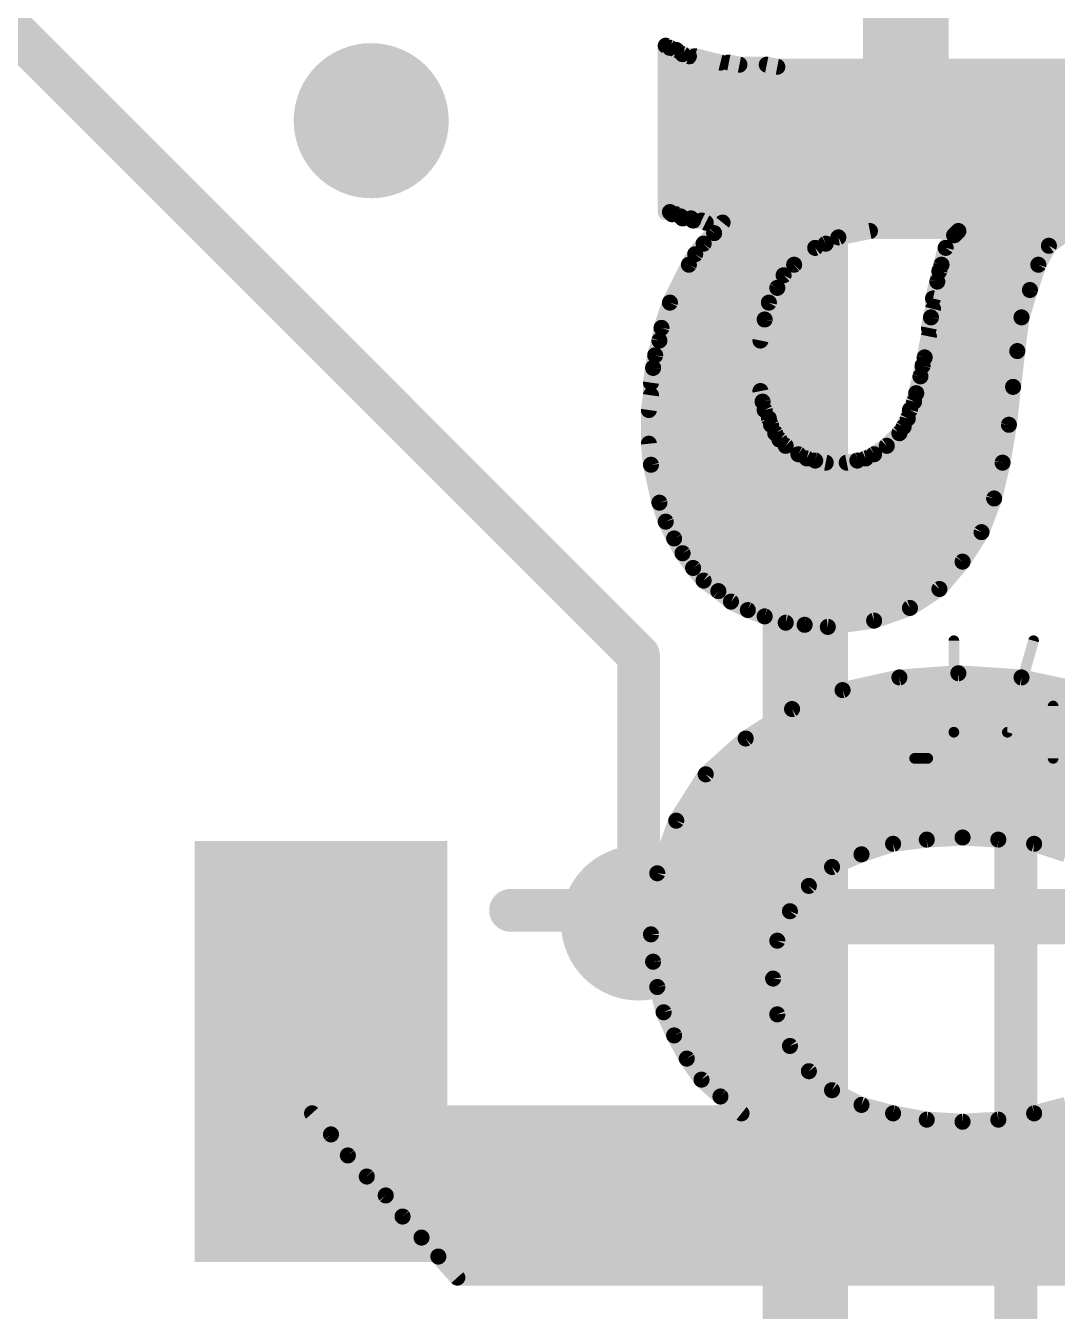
# Model space of a CAD drawing. Extents: x -33 to 53.6, y -13.2 to 65.9.
# Drawn here: x 7.25 to 12.15, y 17.21 to 23.31 of the extents above; entities that cross this region are included whole.
import ezdxf

# ---------------------------------------------------------------- set-up
doc = ezdxf.new("R2010")
doc.units = 0
for name, color, linetype in [('1', 12, 'CONTINUOUS'), ('16', 132, 'CONTINUOUS'), ('18', 110, 'CONTINUOUS'), ('21', 253, 'CONTINUOUS'), ('22', 253, 'CONTINUOUS'), ('25', 253, 'CONTINUOUS'), ('51', 253, 'CONTINUOUS')]:
    doc.layers.add(name, color=color, linetype=linetype)

# ---------------------------------------------------------------- blocks, each defined once
blk = doc.blocks.new('RECT')
blk.add_solid([(-0.5, -0.5), (0.5, -0.5), (-0.5, 0.5), (0.5, 0.5)])
blk = doc.blocks.new('ROUNDV')
at = {"const_width": 0.5}
blk.add_lwpolyline([(0, -0.25, 1), (0, 0.25, 1), (0, -0.25)], format="xyb", dxfattribs=at)

msp = doc.modelspace()

# ---------------------------------------------------------------- linework, layer by layer
at = {"layer": '1'}
for points, const_width in [([(11.43, 25.4), (11.43, 22.86)], 0.4064), ([(6.77, 23.71), (10.16, 20.32)], 0.2032), ([(16.09, 23.71), (11.952, 19.572)], 0.2032), ([(11.43, 22.86), (10.952, 22.382)], 0.4064), ([(10.952, 22.382), (10.952, 16.015)], 0.4064), ([(10.16, 20.32), (10.16, 19.05)], 0.2032), ([(11.952, 19.572), (11.952, 16.015)], 0.2032)]:
    msp.add_lwpolyline(points, dxfattribs=dict(at, const_width=const_width))
for points, const_width in [([(11.5018, 22.7882, 1), (11.3582, 22.9318)], 0.2032), ([(11.3284, 22.86, 1), (11.5316, 22.86)], 0.2032), ([(11.0536, 22.382, 1), (10.8504, 22.382)], 0.2032), ([(10.8802, 22.4538, 1), (11.0238, 22.3102)], 0.2032), ([(10.2108, 20.32, 1), (10.1092, 20.32)], 0.1016), ([(10.1241, 20.2841, 1), (10.1959, 20.3559)], 0.1016), ([(12.0028, 19.572, 1), (11.9012, 19.572)], 0.1016), ([(11.9161, 19.6079, 1), (11.9879, 19.5361)], 0.1016), ([(10.1092, 19.05, 1), (10.2108, 19.05)], 0.1016)]:
    msp.add_lwpolyline(points, format="xyb", dxfattribs=dict(at, const_width=const_width))
at = {"layer": '16', "const_width": 0.2032}
msp.add_lwpolyline([(10.16, 19.05), (12.7, 19.05)], dxfattribs=at)
at = {"layer": '16', "const_width": 0.1016}
msp.add_lwpolyline([(10.16, 19.1008, 1), (10.16, 18.9992)], format="xyb", dxfattribs=at)
at = {"layer": '21', "const_width": 0.2032}
msp.add_lwpolyline([(13.342, 19.11), (9.552, 19.11)], dxfattribs=at)
at = {"layer": '21', "const_width": 0.1016}
msp.add_lwpolyline([(9.552, 19.1608, 1), (9.552, 19.0592)], format="xyb", dxfattribs=at)
at = {"layer": '22', "const_width": 0.0381}
for points in [[(10.308, 23.216, 1), (10.2699, 23.216)], [(10.2975, 23.233, 1), (10.2805, 23.199)], [(10.289, 23.1838, 1), (10.289, 23.1457)], [(10.315, 23.2241, 1), (10.303, 23.1879)], [(10.3005, 23.189, 1), (10.3175, 23.223)], [(10.3496, 23.2119, 1), (10.3284, 23.1801)], [(10.333, 23.1779, 1), (10.345, 23.2141)], [(10.375, 23.1941, 1), (10.363, 23.1579)], [(10.3584, 23.1601, 1), (10.3796, 23.1919)], [(10.399, 23.1851, 1), (10.399, 23.147)], [(10.393, 23.1479, 1), (10.405, 23.1841)], [(10.4336, 23.1845, 1), (10.4244, 23.1475)], [(10.429, 23.147, 1), (10.429, 23.1851)], [(10.4338, 23.1457, 1), (10.4338, 23.1838)], [(10.549, 23.1551, 1), (10.549, 23.117)], [(10.5444, 23.1175, 1), (10.5536, 23.1545)], [(10.5927, 23.1547, 1), (10.5853, 23.1173)], [(10.589, 23.117, 1), (10.589, 23.1551)], [(10.639, 23.1451, 1), (10.639, 23.107)], [(10.6353, 23.1073, 1), (10.6427, 23.1447)], [(10.7727, 23.1447, 1), (10.7653, 23.1073)], [(10.769, 23.107, 1), (10.769, 23.1451)], [(10.819, 23.135, 1), (10.819, 23.0969)], [(10.8153, 23.0973, 1), (10.8227, 23.1347)], [(10.289, 23.1076, 1), (10.289, 23.0695)], [(10.289, 23.0314, 1), (10.289, 22.9933)], [(10.289, 22.9552, 1), (10.289, 22.9171)], [(10.289, 22.879, 1), (10.289, 22.8409)], [(10.289, 22.8028, 1), (10.289, 22.7647)], [(10.289, 22.7266, 1), (10.289, 22.6885)], [(10.289, 22.6505, 1), (10.289, 22.6124)], [(10.289, 22.5743, 1), (10.289, 22.5362)], [(10.289, 22.4981, 1), (10.289, 22.46)], [(10.2699, 22.426, 1), (10.308, 22.426)], [(10.289, 22.4451, 1), (10.289, 22.407)], [(10.3225, 22.4395, 1), (10.2955, 22.4125)], [(10.319, 22.4351, 1), (10.319, 22.397)], [(10.3055, 22.4025, 1), (10.3325, 22.4295)], [(10.309, 22.407, 1), (10.309, 22.4451)], [(10.3475, 22.433, 1), (10.3305, 22.399)], [(10.339, 22.397, 1), (10.339, 22.4351)], [(10.3725, 22.4195, 1), (10.3455, 22.3925)], [(10.3622, 22.4219, 1), (10.3622, 22.3838)], [(10.369, 22.4151, 1), (10.369, 22.377)], [(10.3505, 22.389, 1), (10.3675, 22.423)], [(10.3555, 22.3825, 1), (10.3825, 22.4095)], [(10.4225, 22.4095, 1), (10.3955, 22.3825)], [(10.419, 22.4051, 1), (10.419, 22.367)], [(10.4055, 22.3725, 1), (10.4325, 22.3995)], [(10.409, 22.377, 1), (10.409, 22.4151)], [(10.4675, 22.403, 1), (10.4505, 22.369)], [(10.459, 22.367, 1), (10.459, 22.4051)], [(10.479, 22.3951, 1), (10.479, 22.357)], [(10.4705, 22.359, 1), (10.4875, 22.393)], [(10.5739, 22.3641, 1), (10.5441, 22.3879)], [(10.559, 22.357, 1), (10.559, 22.3951)], [(10.5041, 22.3379, 1), (10.5339, 22.3141)], [(10.5195, 22.3457, 1), (10.5195, 22.3076)], [(10.5325, 22.3125, 1), (10.5055, 22.3395)], [(11.212, 22.3076, 1), (11.212, 22.3457)], [(11.259, 22.3551, 1), (11.259, 22.317)], [(11.2627, 22.3173, 1), (11.2553, 22.3547)], [(11.6455, 22.3295, 1), (11.6725, 22.3025)], [(11.6749, 22.3054, 1), (11.6431, 22.3266)], [(11.6696, 22.3457, 1), (11.6696, 22.3076)], [(11.6925, 22.3225, 1), (11.6655, 22.3495)], [(11.679, 22.317, 1), (11.679, 22.3551)], [(10.4485, 22.2695, 1), (10.4485, 22.2314)], [(10.4555, 22.2895, 1), (10.4825, 22.2625)], [(10.4839, 22.2641, 1), (10.4541, 22.2879)], [(10.9919, 22.2737, 1), (11.0061, 22.2383)], [(11.0109, 22.2411, 1), (10.9871, 22.2709)], [(10.992, 22.2314, 1), (10.992, 22.2695)], [(11.0405, 22.293, 1), (11.0575, 22.259)], [(11.0561, 22.2583, 1), (11.0419, 22.2937)], [(11.1053, 22.3247, 1), (11.1127, 22.2873)], [(11.1175, 22.289, 1), (11.1005, 22.323)], [(11.6176, 22.2695, 1), (11.6176, 22.2314)], [(11.6031, 22.2666, 1), (11.6349, 22.2454)], [(11.6375, 22.2514, 1), (11.6005, 22.2606)], [(12.0976, 22.2812, 1), (12.1204, 22.2508)], [(12.1257, 22.2567, 1), (12.0923, 22.2753)], [(12.1003, 22.2314, 1), (12.1003, 22.2695)], [(10.4141, 22.2379, 1), (10.4439, 22.2141)], [(10.4453, 22.2162, 1), (10.4127, 22.2358)], [(10.3981, 22.1933, 1), (10.3981, 22.1552)], [(10.3827, 22.1858, 1), (10.4153, 22.1662)], [(10.416, 22.1675, 1), (10.382, 22.1845)], [(10.866, 22.1175, 1), (10.832, 22.1345)], [(10.8871, 22.1909, 1), (10.9109, 22.1611)], [(10.9125, 22.1625, 1), (10.8855, 22.1895)], [(10.8972, 22.1552, 1), (10.8972, 22.1933)], [(11.5709, 22.152, 1), (11.6071, 22.14)], [(11.6077, 22.1423, 1), (11.5703, 22.1497)], [(11.5984, 22.1933, 1), (11.5984, 22.1552)], [(11.5805, 22.1806, 1), (11.6175, 22.1714)], [(11.6171, 22.17, 1), (11.5809, 22.182)], [(12.0423, 22.1853, 1), (12.0757, 22.1667)], [(12.0771, 22.17, 1), (12.0409, 22.182)], [(12.0584, 22.1552, 1), (12.0584, 22.1933)], [(10.36, 22.1171, 1), (10.36, 22.079)], [(10.8355, 22.0565, 1), (10.8025, 22.0755)], [(10.8355, 22.1395, 1), (10.8625, 22.1125)], [(10.835, 22.079, 1), (10.835, 22.1171)], [(11.5603, 22.0997, 1), (11.5977, 22.0923)], [(11.5794, 22.1171, 1), (11.5794, 22.079)], [(11.5975, 22.0914, 1), (11.5605, 22.1006)], [(12.033, 22.079, 1), (12.033, 22.1171)], [(10.3219, 22.0409, 1), (10.3219, 22.0028)], [(10.7937, 22.0028, 1), (10.7937, 22.0409)], [(10.802, 22.0745, 1), (10.836, 22.0575)], [(11.563, 22.0346, 1), (11.555, 21.9974)], [(11.5781, 22.016, 1), (11.54, 22.016)], [(11.563, 22.0346, 1), (11.555, 21.9974)], [(11.5405, 22.0206, 1), (11.5775, 22.0114)], [(11.5605, 22.0409, 1), (11.5605, 22.0028)], [(12.0009, 22.062, 1), (12.0371, 22.05)], [(12.0372, 22.0504, 1), (12.0008, 22.0616)], [(12.0085, 22.0028, 1), (12.0085, 22.0409)], [(10.2922, 21.9647, 1), (10.2922, 21.9266)], [(10.292, 22.0045, 1), (10.326, 21.9875)], [(10.3271, 21.99, 1), (10.2909, 22.002)], [(10.7625, 22.0055, 1), (10.7955, 21.9865)], [(10.7975, 21.9914, 1), (10.7605, 22.0006)], [(10.7664, 21.9266, 1), (10.7664, 21.9647)], [(11.5539, 21.9647, 1), (11.5539, 21.9266)], [(11.54, 21.966, 1), (11.5781, 21.966)], [(11.5775, 21.9614, 1), (11.5405, 21.9706)], [(11.8875, 21.9647, 1), (11.8875, 21.9266)], [(11.8875, 21.9266, 1), (11.8875, 21.9647)], [(11.985, 21.9266, 1), (11.985, 21.9647)], [(10.7405, 21.9206, 1), (10.7775, 21.9114)], [(10.7777, 21.9123, 1), (10.7403, 21.9197)], [(11.5305, 21.9306, 1), (11.5675, 21.9214)], [(11.5677, 21.9223, 1), (11.5303, 21.9297)], [(11.9608, 21.9316, 1), (11.9972, 21.9204)], [(11.9979, 21.9236, 1), (11.9601, 21.9284)], [(11.975, 21.9074, 1), (11.983, 21.9446)], [(11.975, 21.9074, 1), (11.983, 21.9446)], [(10.2679, 21.8885, 1), (10.2679, 21.8504)], [(10.2509, 21.882, 1), (10.2871, 21.87)], [(10.2878, 21.8729, 1), (10.2502, 21.8791)], [(10.7497, 21.8504, 1), (10.7497, 21.8885)], [(11.558, 21.876, 1), (11.5199, 21.876)], [(11.539, 21.8885, 1), (11.539, 21.8504)], [(11.5203, 21.8797, 1), (11.5577, 21.8723)], [(11.5577, 21.8323, 1), (11.5203, 21.8397)], [(11.9719, 21.8504, 1), (11.9719, 21.8885)], [(10.2525, 21.8123, 1), (10.2525, 21.7742)], [(10.2402, 21.8191, 1), (10.2778, 21.8129)], [(10.2773, 21.8108, 1), (10.2407, 21.8212)], [(10.7203, 21.8197, 1), (10.7577, 21.8123)], [(10.7581, 21.816, 1), (10.72, 21.816)], [(10.739, 21.7742, 1), (10.739, 21.8123)], [(11.5304, 21.8123, 1), (11.5304, 21.7742)], [(11.5199, 21.836, 1), (11.558, 21.836)], [(11.9779, 21.7638, 1), (11.9401, 21.7682)], [(11.9624, 21.7742, 1), (11.9624, 21.8123)], [(10.2342, 21.7361, 1), (10.2342, 21.698)], [(10.2207, 21.7512, 1), (10.2573, 21.7408)], [(10.2578, 21.7429, 1), (10.2202, 21.7491)], [(10.739, 21.698, 1), (10.739, 21.7361)], [(11.5277, 21.6923, 1), (11.4903, 21.6997)], [(11.5143, 21.7361, 1), (11.5143, 21.698)], [(11.5003, 21.7397, 1), (11.5377, 21.7323)], [(11.5375, 21.7314, 1), (11.5005, 21.7406)], [(11.9401, 21.7684, 1), (11.9779, 21.7636)], [(11.9532, 21.698, 1), (11.9532, 21.7361)], [(10.2225, 21.6599, 1), (10.2225, 21.6218)], [(10.2102, 21.6891, 1), (10.2478, 21.6829)], [(10.2479, 21.6833, 1), (10.2101, 21.6887)], [(10.739, 21.6218, 1), (10.739, 21.6599)], [(11.4977, 21.6599, 1), (11.4977, 21.6218)], [(11.5175, 21.6414, 1), (11.4805, 21.6506)], [(11.4905, 21.7006, 1), (11.5275, 21.6914)], [(11.9443, 21.6218, 1), (11.9443, 21.6599)], [(10.2381, 21.616, 1), (10.2, 21.616)], [(10.2001, 21.6187, 1), (10.2379, 21.6133)], [(10.7577, 21.5797, 1), (10.7203, 21.5723)], [(11.4803, 21.6497, 1), (11.5177, 21.6423)], [(11.9201, 21.5982, 1), (11.9579, 21.5938)], [(11.9579, 21.5939, 1), (11.9201, 21.5981)], [(10.219, 21.5837, 1), (10.219, 21.5456)], [(10.2, 21.556, 1), (10.2381, 21.556)], [(10.2379, 21.5533, 1), (10.2001, 21.5587)], [(10.72, 21.576, 1), (10.7581, 21.576)], [(10.7675, 21.5306, 1), (10.7305, 21.5214)], [(10.7413, 21.5456, 1), (10.7413, 21.5837)], [(11.486, 21.5175, 1), (11.452, 21.5345)], [(11.4787, 21.5837, 1), (11.4787, 21.5456)], [(11.4851, 21.584, 1), (11.4729, 21.548)], [(11.4851, 21.584, 1), (11.4729, 21.548)], [(11.4605, 21.5706, 1), (11.4975, 21.5614)], [(11.4975, 21.5614, 1), (11.4605, 21.5706)], [(11.4831, 21.5837, 1), (11.4831, 21.5456)], [(11.4831, 21.5456, 1), (11.4831, 21.5837)], [(11.9355, 21.5456, 1), (11.9355, 21.5837)], [(10.228, 21.486, 1), (10.1899, 21.486)], [(10.1901, 21.4887, 1), (10.2279, 21.4833)], [(10.2093, 21.5075, 1), (10.2093, 21.4694)], [(10.7303, 21.5223, 1), (10.7677, 21.5297)], [(10.776, 21.4945, 1), (10.742, 21.4775)], [(10.7405, 21.4814, 1), (10.7775, 21.4906)], [(10.7584, 21.4694, 1), (10.7584, 21.5075)], [(11.432, 21.4945, 1), (11.466, 21.4775)], [(11.4675, 21.4814, 1), (11.4305, 21.4906)], [(11.4502, 21.5075, 1), (11.4502, 21.4694)], [(11.4505, 21.5306, 1), (11.4875, 21.5214)], [(11.7066, 21.5075, 1), (11.7066, 21.4694)], [(11.7066, 21.4694, 1), (11.7066, 21.5075)], [(11.927, 21.4694, 1), (11.927, 21.5075)], [(10.209, 21.4313, 1), (10.209, 21.3932)], [(10.7971, 21.452, 1), (10.7609, 21.44)], [(10.762, 21.4375, 1), (10.796, 21.4545)], [(10.806, 21.4245, 1), (10.772, 21.4075)], [(10.7709, 21.41, 1), (10.8071, 21.422)], [(10.7909, 21.3932, 1), (10.7909, 21.4313)], [(11.402, 21.4145, 1), (11.436, 21.3975)], [(11.4221, 21.4313, 1), (11.4221, 21.3932)], [(11.4349, 21.3954, 1), (11.4031, 21.4166)], [(11.4205, 21.4506, 1), (11.4575, 21.4414)], [(11.456, 21.4375, 1), (11.422, 21.4545)], [(11.9001, 21.4181, 1), (11.9379, 21.4139)], [(11.9378, 21.4129, 1), (11.9002, 21.4191)], [(11.9129, 21.398, 1), (11.9251, 21.434)], [(11.9129, 21.398, 1), (11.9251, 21.434)], [(11.9184, 21.3932, 1), (11.9184, 21.4313)], [(10.209, 21.3551, 1), (10.209, 21.317)], [(10.8249, 21.3866, 1), (10.7931, 21.3654)], [(10.792, 21.3675, 1), (10.826, 21.3845)], [(10.8425, 21.3595, 1), (10.8155, 21.3325)], [(10.8131, 21.3354, 1), (10.8449, 21.3566)], [(10.839, 21.317, 1), (10.839, 21.3551)], [(11.359, 21.3551, 1), (11.359, 21.317)], [(11.3831, 21.3866, 1), (11.4149, 21.3654)], [(11.4125, 21.3625, 1), (11.3855, 21.3895)], [(11.9057, 21.317, 1), (11.9057, 21.3551)], [(10.1899, 21.326, 1), (10.228, 21.326)], [(10.228, 21.3279, 1), (10.19, 21.3241)], [(10.8696, 21.3319, 1), (10.8484, 21.3001)], [(10.8455, 21.3025, 1), (10.8725, 21.3295)], [(10.9275, 21.293, 1), (10.9105, 21.259)], [(10.9084, 21.2601, 1), (10.9296, 21.2919)], [(11.2684, 21.2919, 1), (11.2896, 21.2601)], [(11.2875, 21.259, 1), (11.2705, 21.293)], [(11.3255, 21.3295, 1), (11.3525, 21.3025)], [(11.3496, 21.3001, 1), (11.3284, 21.3319)], [(10.2156, 21.2789, 1), (10.2156, 21.2408)], [(10.2376, 21.2301, 1), (10.2004, 21.2219)], [(10.2, 21.2241, 1), (10.238, 21.2279)], [(10.9636, 21.2745, 1), (10.9544, 21.2375)], [(10.9505, 21.239, 1), (10.9675, 21.273)], [(10.9514, 21.2408, 1), (10.9514, 21.2789)], [(11.0027, 21.2647, 1), (10.9953, 21.2273)], [(10.9944, 21.2275, 1), (11.0036, 21.2645)], [(11.049, 21.2551, 1), (11.049, 21.217)], [(11.0453, 21.2173, 1), (11.0527, 21.2547)], [(11.1453, 21.2547, 1), (11.1527, 21.2173)], [(11.149, 21.217, 1), (11.149, 21.2551)], [(11.1944, 21.2645, 1), (11.2036, 21.2275)], [(11.2027, 21.2273, 1), (11.1953, 21.2647)], [(11.2305, 21.273, 1), (11.2475, 21.239)], [(11.2466, 21.2789, 1), (11.2466, 21.2408)], [(11.2436, 21.2375, 1), (11.2344, 21.2745)], [(11.8702, 21.2391, 1), (11.9078, 21.2329)], [(11.9075, 21.2316, 1), (11.8705, 21.2404)], [(11.893, 21.2408, 1), (11.893, 21.2789)], [(10.2284, 21.2027, 1), (10.2284, 21.1646)], [(11.8767, 21.1646, 1), (11.8767, 21.2027)], [(10.2454, 21.1265, 1), (10.2454, 21.0884)], [(11.8587, 21.0884, 1), (11.8587, 21.1265)], [(10.2771, 21.052, 1), (10.2409, 21.04)], [(10.2404, 21.0419, 1), (10.2776, 21.0501)], [(10.2639, 21.0503, 1), (10.2639, 21.0122)], [(11.8305, 21.0704, 1), (11.8675, 21.0616)], [(11.8668, 21.0593, 1), (11.8312, 21.0727)], [(11.836, 21.0122, 1), (11.836, 21.0503)], [(10.306, 20.9645, 1), (10.272, 20.9475)], [(10.2895, 20.9741, 1), (10.2895, 20.936)], [(10.2709, 20.95, 1), (10.3071, 20.962)], [(11.805, 20.8957, 1), (11.773, 20.9163)], [(11.8074, 20.936, 1), (11.8074, 20.9741)], [(10.3276, 20.8979, 1), (10.3276, 20.8598)], [(10.3455, 20.8855, 1), (10.3125, 20.8665)], [(10.312, 20.8675, 1), (10.346, 20.8845)], [(11.7712, 20.9127, 1), (11.8068, 20.8993)], [(11.7715, 20.8598, 1), (11.7715, 20.8979)], [(10.3845, 20.8171, 1), (10.3535, 20.7949)], [(10.3714, 20.8217, 1), (10.3714, 20.7836)], [(10.3525, 20.7965, 1), (10.3855, 20.8155)], [(11.7225, 20.7836, 1), (11.7225, 20.8217)], [(10.4336, 20.7482, 1), (10.4044, 20.7238)], [(10.4035, 20.7249, 1), (10.4345, 20.7471)], [(10.427, 20.7455, 1), (10.427, 20.7074)], [(11.6655, 20.7074, 1), (11.6655, 20.7455)], [(11.683, 20.7763, 1), (11.715, 20.7557)], [(11.7135, 20.7537, 1), (11.6845, 20.7783)], [(10.4801, 20.6915, 1), (10.4579, 20.6605)], [(10.4544, 20.6638, 1), (10.4836, 20.6882)], [(10.5051, 20.6693, 1), (10.5051, 20.6312)], [(10.5512, 20.6406, 1), (10.5268, 20.6114)], [(10.5279, 20.6105, 1), (10.5501, 20.6415)], [(11.5745, 20.6483, 1), (11.6035, 20.6237)], [(11.5993, 20.62, 1), (11.5787, 20.652)], [(11.601, 20.6312, 1), (11.601, 20.6693)], [(10.6075, 20.593, 1), (10.5905, 20.559)], [(10.603, 20.5931, 1), (10.603, 20.555)], [(10.5868, 20.5614, 1), (10.6112, 20.5906)], [(11.4387, 20.562, 1), (11.4593, 20.53)], [(11.4553, 20.528, 1), (11.4427, 20.564)], [(11.4926, 20.555, 1), (11.4926, 20.5931)], [(10.6857, 20.5538, 1), (10.6723, 20.5182)], [(10.6705, 20.519, 1), (10.6875, 20.553)], [(10.7645, 20.5242, 1), (10.7535, 20.4878)], [(10.7523, 20.4882, 1), (10.7657, 20.5238)], [(10.7863, 20.5169, 1), (10.7863, 20.4788)], [(10.8611, 20.4949, 1), (10.8569, 20.4571)], [(10.8535, 20.4578, 1), (10.8645, 20.4942)], [(11.2727, 20.504, 1), (11.2853, 20.468)], [(11.2816, 20.4671, 1), (11.2764, 20.5049)], [(11.3124, 20.4788, 1), (11.3124, 20.5169)], [(10.9507, 20.485, 1), (10.9473, 20.447)], [(10.9469, 20.4471, 1), (10.9511, 20.4849)], [(11.0564, 20.4749, 1), (11.0616, 20.4371)], [(11.0573, 20.437, 1), (11.0607, 20.475)], [(11.698, 20.2365, 1), (11.66, 20.2355)], [(11.6803, 20.255, 1), (11.6777, 20.217)], [(11.698, 20.2365, 1), (11.66, 20.2355)], [(11.6804, 20.217, 1), (11.6776, 20.255)], [(11.2955, 20.2121, 1), (11.2955, 20.174)], [(11.3976, 20.235, 1), (11.4004, 20.197)], [(11.4031, 20.1974, 1), (11.3949, 20.2346)], [(11.6801, 20.2121, 1), (11.6801, 20.174)], [(11.6801, 20.174, 1), (11.6801, 20.2121)], [(11.983, 20.2346, 1), (11.975, 20.1974)], [(11.9777, 20.197, 1), (11.9803, 20.235)], [(12.0863, 20.174, 1), (12.0863, 20.2121)], [(11.0245, 20.1359, 1), (11.0245, 20.0978)], [(11.1249, 20.1746, 1), (11.1331, 20.1374)], [(11.1357, 20.1382, 1), (11.1223, 20.1738)], [(11.6821, 20.1359, 1), (11.6821, 20.0978)], [(11.6821, 20.0978, 1), (11.6821, 20.1359)], [(10.9062, 20.0742, 1), (10.8718, 20.0578)], [(10.9062, 20.0742, 1), (10.8718, 20.0578)], [(10.8823, 20.0838, 1), (10.8957, 20.0482)], [(10.8992, 20.0499, 1), (10.8788, 20.0821)], [(10.8491, 20.0597, 1), (10.8491, 20.0216)], [(10.9011, 20.0597, 1), (10.9011, 20.0216)], [(10.9012, 20.0216, 1), (10.9012, 20.0597)], [(11.684, 20.0597, 1), (11.684, 20.0216)], [(11.684, 20.0216, 1), (11.684, 20.0597)], [(10.6817, 19.9118, 1), (10.6563, 19.9402)], [(10.7293, 19.9835, 1), (10.7293, 19.9454)], [(10.9376, 19.9835, 1), (10.9376, 19.9454)], [(10.9376, 19.9454, 1), (10.9376, 19.9835)], [(11.686, 19.9835, 1), (11.686, 19.9454)], [(11.686, 19.9454, 1), (11.686, 19.9835)], [(10.6268, 19.9073, 1), (10.6268, 19.8692)], [(10.6588, 19.9421, 1), (10.6792, 19.9099)], [(10.974, 19.9073, 1), (10.974, 19.8692)], [(10.974, 19.8692, 1), (10.974, 19.9073)], [(11.6879, 19.9073, 1), (11.6879, 19.8692)], [(11.6879, 19.8692, 1), (11.6879, 19.9073)], [(10.5416, 19.8311, 1), (10.5416, 19.793)], [(11.0105, 19.8311, 1), (11.0105, 19.793)], [(11.0105, 19.793, 1), (11.0105, 19.8311)], [(11.6899, 19.8311, 1), (11.6899, 19.793)], [(11.6899, 19.793, 1), (11.6899, 19.8311)], [(10.4663, 19.7702, 1), (10.4917, 19.7418)], [(10.4951, 19.7458, 1), (10.4629, 19.7662)], [(10.4661, 19.7549, 1), (10.4661, 19.7168)], [(11.0469, 19.7549, 1), (11.0469, 19.7168)], [(11.0469, 19.7168, 1), (11.0469, 19.7549)], [(11.6918, 19.7549, 1), (11.6918, 19.7168)], [(11.6918, 19.7168, 1), (11.6918, 19.7549)], [(10.4177, 19.6787, 1), (10.4177, 19.6406)], [(11.0834, 19.6787, 1), (11.0834, 19.6406)], [(11.0834, 19.6406, 1), (11.0834, 19.6787)], [(11.6938, 19.6787, 1), (11.6938, 19.6406)], [(11.6938, 19.6406, 1), (11.6938, 19.6787)], [(10.3692, 19.6025, 1), (10.3692, 19.5644)], [(11.1198, 19.6025, 1), (11.1198, 19.5644)], [(11.1198, 19.5644, 1), (11.1198, 19.6025)], [(11.6957, 19.6025, 1), (11.6957, 19.5644)], [(11.6957, 19.5644, 1), (11.6957, 19.6025)], [(10.3286, 19.5263, 1), (10.3286, 19.4882)], [(10.3229, 19.5462, 1), (10.3551, 19.5258)], [(10.3569, 19.5295, 1), (10.3211, 19.5425)], [(11.1563, 19.5263, 1), (11.1563, 19.4882)], [(11.1563, 19.4882, 1), (11.1563, 19.5263)], [(11.6977, 19.5263, 1), (11.6977, 19.4882)], [(11.6977, 19.4882, 1), (11.6977, 19.5263)], [(11.5279, 19.465, 1), (11.5301, 19.427)], [(11.5314, 19.4271, 1), (11.5266, 19.4649)], [(11.7001, 19.475, 1), (11.6979, 19.437)], [(11.68, 19.4555, 1), (11.718, 19.4565)], [(11.68, 19.4555, 1), (11.718, 19.4565)], [(11.7001, 19.437, 1), (11.6979, 19.475)], [(11.8712, 19.4649, 1), (11.8668, 19.4271)], [(11.8679, 19.427, 1), (11.8701, 19.465)], [(10.3012, 19.4501, 1), (10.3012, 19.412)], [(11.1927, 19.4501, 1), (11.1927, 19.412)], [(11.1927, 19.412, 1), (11.1927, 19.4501)], [(11.3666, 19.4449, 1), (11.3714, 19.4071)], [(11.375, 19.4079, 1), (11.363, 19.4441)], [(11.409, 19.412, 1), (11.409, 19.4501)], [(11.9965, 19.4501, 1), (11.9965, 19.412)], [(12.045, 19.4441, 1), (12.033, 19.4079)], [(12.0368, 19.4071, 1), (12.0412, 19.4449)], [(10.2738, 19.3739, 1), (10.2738, 19.3358)], [(11.0911, 19.3013, 1), (11.0669, 19.3307)], [(11.1695, 19.3358, 1), (11.1695, 19.3739)], [(11.213, 19.3941, 1), (11.225, 19.3579)], [(11.2018, 19.3678, 1), (11.2362, 19.3842)], [(11.2018, 19.3678, 1), (11.2362, 19.3842)], [(11.2265, 19.3585, 1), (11.2115, 19.3935)], [(10.2482, 19.2977, 1), (10.2482, 19.2596)], [(10.2311, 19.2925, 1), (10.2669, 19.2795)], [(10.2679, 19.284, 1), (10.2301, 19.288)], [(11.0333, 19.2596, 1), (11.0333, 19.2977)], [(11.0715, 19.3335, 1), (11.0865, 19.2985)], [(10.2404, 19.2215, 1), (10.2404, 19.1834)], [(10.9569, 19.2407, 1), (10.9811, 19.2113)], [(10.9513, 19.1834, 1), (10.9513, 19.2215)], [(10.9842, 19.2146, 1), (10.9538, 19.2374)], [(10.2325, 19.1453, 1), (10.2325, 19.1072)], [(10.8638, 19.1174, 1), (10.8942, 19.0946)], [(10.8965, 19.0985, 1), (10.8615, 19.1135)], [(10.8941, 19.1072, 1), (10.8941, 19.1453)], [(10.2246, 19.0691, 1), (10.2246, 19.031)], [(10.855, 19.031, 1), (10.855, 19.0691)], [(10.238, 18.9975, 1), (10.2, 18.9945)], [(10.2001, 18.998, 1), (10.2379, 18.994)], [(10.2207, 18.9929, 1), (10.2207, 18.9548)], [(10.8015, 18.9735, 1), (10.8365, 18.9585)], [(10.8379, 18.9639, 1), (10.8001, 18.9681)], [(10.8223, 18.9548, 1), (10.8223, 18.9929)], [(10.2266, 18.9167, 1), (10.2266, 18.8786)], [(10.8114, 18.8786, 1), (10.8114, 18.9167)], [(10.2478, 18.8691, 1), (10.2102, 18.8629)], [(10.21, 18.8645, 1), (10.248, 18.8675)], [(10.2364, 18.8405, 1), (10.2364, 18.8024)], [(10.8179, 18.7882, 1), (10.7801, 18.7838)], [(10.7801, 18.7881, 1), (10.8179, 18.7839)], [(10.8029, 18.8024, 1), (10.8029, 18.8405)], [(10.2675, 18.7506, 1), (10.2305, 18.7414)], [(10.2492, 18.7643, 1), (10.2492, 18.7262)], [(10.2302, 18.7429, 1), (10.2678, 18.7491)], [(10.8038, 18.7262, 1), (10.8038, 18.7643)], [(10.2683, 18.6881, 1), (10.2683, 18.65)], [(10.8128, 18.65, 1), (10.8128, 18.6881)], [(10.2963, 18.6339, 1), (10.2617, 18.6181)], [(10.2605, 18.6214, 1), (10.2975, 18.6306)], [(10.2941, 18.6119, 1), (10.2941, 18.5738)], [(10.8367, 18.6231, 1), (10.8013, 18.6089)], [(10.8001, 18.6138, 1), (10.8379, 18.6182)], [(10.8283, 18.5738, 1), (10.8283, 18.6119)], [(10.3287, 18.5357, 1), (10.3287, 18.4976)], [(10.3457, 18.5251, 1), (10.3123, 18.5069)], [(10.3117, 18.5081, 1), (10.3463, 18.5239)], [(10.8588, 18.4976, 1), (10.8588, 18.5357)], [(10.8942, 18.4774, 1), (10.8638, 18.4546)], [(10.3702, 18.4595, 1), (10.3702, 18.4214)], [(10.4046, 18.4169, 1), (10.3734, 18.3951)], [(10.8613, 18.4589, 1), (10.8967, 18.4731)], [(10.8982, 18.4214, 1), (10.8982, 18.4595)], [(10.3723, 18.3969, 1), (10.4057, 18.4151)], [(10.4183, 18.3833, 1), (10.4183, 18.3452)], [(10.9811, 18.3607, 1), (10.9569, 18.3313)], [(10.9538, 18.3346, 1), (10.9842, 18.3574)], [(10.9554, 18.3452, 1), (10.9554, 18.3833)], [(10.4717, 18.3202, 1), (10.4463, 18.2918)], [(10.4434, 18.2951, 1), (10.4746, 18.3169)], [(10.4793, 18.3071, 1), (10.4793, 18.269)], [(11.0399, 18.269, 1), (11.0399, 18.3071)], [(10.5609, 18.2409, 1), (10.5371, 18.2111)], [(10.5363, 18.2118, 1), (10.5617, 18.2402)], [(11.0875, 18.273, 1), (11.0705, 18.239)], [(11.0669, 18.2413, 1), (11.0911, 18.2707)], [(10.5668, 18.2309, 1), (10.5668, 18.1928)], [(11.1674, 18.1928, 1), (11.1674, 18.2309)], [(11.2239, 18.2044, 1), (11.2141, 18.1676)], [(11.2105, 18.169, 1), (11.2275, 18.203)], [(8.609, 18.1651, 1), (8.609, 18.127)], [(8.6232, 18.1587, 1), (8.5948, 18.1333)], [(8.6184, 18.1547, 1), (8.6184, 18.1166)], [(10.6371, 18.1311, 1), (10.6609, 18.1609)], [(10.649, 18.127, 1), (10.649, 18.1651)], [(11.3725, 18.1647, 1), (11.3655, 18.1273)], [(11.3641, 18.1276, 1), (11.3739, 18.1644)], [(11.4245, 18.1166, 1), (11.4245, 18.1547)], [(11.5301, 18.135, 1), (11.5279, 18.097)], [(11.5255, 18.0973, 1), (11.5325, 18.1347)], [(11.6979, 18.125, 1), (11.7001, 18.087)], [(11.6979, 18.087, 1), (11.7001, 18.125)], [(11.8657, 18.1348, 1), (11.8723, 18.0972)], [(11.8701, 18.097, 1), (11.8679, 18.135)], [(11.9801, 18.1547, 1), (11.9801, 18.1166)], [(12.0341, 18.1644, 1), (12.0439, 18.1276)], [(12.0423, 18.1272, 1), (12.0357, 18.1648)], [(8.6869, 18.0785, 1), (8.6869, 18.0404)], [(8.7139, 18.0579, 1), (8.6841, 18.0341)], [(8.6848, 18.0333, 1), (8.7132, 18.0587)], [(8.7492, 18.0023, 1), (8.7492, 17.9642)], [(8.7932, 17.9587, 1), (8.7648, 17.9333)], [(8.7641, 17.9341, 1), (8.7939, 17.9579)], [(8.8141, 17.9261, 1), (8.8141, 17.888)], [(8.8825, 17.8595, 1), (8.8555, 17.8325)], [(8.8548, 17.8333, 1), (8.8832, 17.8587)], [(8.8842, 17.8498, 1), (8.8842, 17.8117)], [(8.9739, 17.7679, 1), (8.9441, 17.7441)], [(8.9601, 17.7736, 1), (8.9601, 17.7355)], [(8.9455, 17.7425, 1), (8.9725, 17.7695)], [(9.0211, 17.6974, 1), (9.0211, 17.6593)], [(9.0532, 17.6687, 1), (9.0248, 17.6433)], [(9.0241, 17.6441, 1), (9.0539, 17.6679)], [(9.0874, 17.6212, 1), (9.0874, 17.5831)], [(9.1432, 17.5687, 1), (9.1148, 17.5433)], [(9.1148, 17.5433, 1), (9.1432, 17.5687)], [(9.1557, 17.545, 1), (9.1557, 17.5069)], [(9.2232, 17.4787, 1), (9.1948, 17.4533)], [(9.1948, 17.4533, 1), (9.2232, 17.4787)], [(9.2236, 17.4688, 1), (9.2236, 17.4307)], [(9.2922, 17.3926, 1), (9.2922, 17.3545)], [(9.299, 17.385, 1), (9.299, 17.3469)], [(9.2848, 17.3533, 1), (9.3132, 17.3787)]]:
    msp.add_lwpolyline(points, format="xyb", dxfattribs=at)
at = {"layer": '22', "const_width": 0.0762}
for points in [[(10.309, 23.206), (10.289, 23.216)], [(10.289, 23.216), (10.289, 22.426)], [(10.289, 23.1648), (10.4338, 23.1648)], [(10.339, 23.196), (10.309, 23.206)], [(10.369, 23.176), (10.339, 23.196)], [(10.399, 23.166), (10.369, 23.176)], [(10.429, 23.166), (10.399, 23.166)], [(10.549, 23.136), (10.429, 23.166)], [(10.589, 23.136), (10.549, 23.136)], [(10.639, 23.126), (10.589, 23.136)], [(10.769, 23.126), (10.639, 23.126)], [(10.819, 23.116), (10.769, 23.126)], [(12.509, 23.116), (10.819, 23.116)], [(10.289, 23.0886), (12.6095, 23.0886)], [(10.289, 23.0124), (12.7888, 23.0124)], [(10.289, 22.9362), (12.8874, 22.9362)], [(10.289, 22.86), (12.951, 22.86)], [(10.289, 22.7838), (13.0058, 22.7838)], [(10.289, 22.7076), (13.0481, 22.7076)], [(10.289, 22.6314), (13.0822, 22.6314)], [(10.289, 22.5552), (13.1072, 22.5552)], [(10.289, 22.479), (13.1264, 22.479)], [(10.289, 22.426), (10.309, 22.426)], [(10.309, 22.426), (10.319, 22.416)], [(10.319, 22.416), (10.339, 22.416)], [(10.339, 22.416), (10.359, 22.406)], [(10.359, 22.406), (10.369, 22.396)], [(10.3622, 22.4028), (13.1414, 22.4028)], [(10.369, 22.396), (10.409, 22.396)], [(10.409, 22.396), (10.419, 22.386)], [(10.419, 22.386), (10.459, 22.386)], [(10.459, 22.386), (10.479, 22.376)], [(10.479, 22.376), (10.559, 22.376)], [(10.559, 22.376), (10.519, 22.326)], [(10.519, 22.326), (10.469, 22.276)], [(10.5195, 22.3266), (11.212, 22.3266)], [(11.109, 22.306), (11.259, 22.336)], [(11.259, 22.336), (11.679, 22.336)], [(11.659, 22.316), (11.619, 22.256)], [(11.679, 22.336), (11.659, 22.316)], [(11.6696, 22.3266), (12.195, 22.3266)], [(12.109, 22.266), (12.189, 22.326)], [(10.469, 22.276), (10.429, 22.226)], [(10.4485, 22.2504), (10.992, 22.2504)], [(10.899, 22.176), (10.999, 22.256)], [(10.999, 22.256), (11.049, 22.276)], [(11.049, 22.276), (11.109, 22.306)], [(11.619, 22.256), (11.599, 22.176)], [(11.6176, 22.2504), (12.1003, 22.2504)], [(12.059, 22.176), (12.109, 22.266)], [(10.429, 22.226), (10.399, 22.176)], [(10.399, 22.176), (10.309, 21.996)], [(10.3981, 22.1742), (10.8972, 22.1742)], [(10.819, 22.066), (10.849, 22.126)], [(10.849, 22.126), (10.899, 22.176)], [(11.589, 22.146), (11.579, 22.096)], [(11.599, 22.176), (11.589, 22.146)], [(11.5984, 22.1742), (12.0584, 22.1742)], [(12.019, 22.056), (12.059, 22.176)], [(10.36, 22.098), (10.835, 22.098)], [(10.779, 21.996), (10.819, 22.066)], [(11.579, 22.096), (11.559, 22.016)], [(11.5794, 22.098), (12.033, 22.098)], [(10.3219, 22.0218), (10.7937, 22.0218)], [(11.979, 21.926), (11.559, 22.016)], [(11.559, 22.016), (11.559, 21.966)], [(11.559, 22.016), (11.979, 21.926)], [(11.5605, 22.0218), (12.0085, 22.0218)], [(11.979, 21.926), (12.019, 22.056)], [(10.309, 21.996), (10.269, 21.876)], [(10.2922, 21.9456), (10.7664, 21.9456)], [(10.759, 21.916), (10.779, 21.996)], [(11.559, 21.966), (11.549, 21.926)], [(11.5539, 21.9456), (11.8875, 21.9456)], [(11.8875, 21.9456), (11.985, 21.9456)], [(10.739, 21.816), (10.759, 21.916)], [(11.549, 21.926), (11.539, 21.876)], [(11.959, 21.766), (11.979, 21.926)], [(10.269, 21.876), (10.259, 21.816)], [(10.2679, 21.8694), (10.7497, 21.8694)], [(11.539, 21.836), (11.519, 21.736)], [(11.539, 21.876), (11.539, 21.836)], [(11.539, 21.8694), (11.9719, 21.8694)], [(10.259, 21.816), (10.239, 21.746)], [(10.2525, 21.7932), (10.739, 21.7932)], [(10.739, 21.576), (10.739, 21.816)], [(11.5304, 21.7932), (11.9624, 21.7932)], [(11.939, 21.596), (11.959, 21.766)], [(10.239, 21.746), (10.229, 21.686)], [(10.2342, 21.717), (10.739, 21.717)], [(11.509, 21.696), (11.499, 21.646)], [(11.519, 21.736), (11.509, 21.696)], [(11.5143, 21.717), (11.9532, 21.717)], [(10.229, 21.686), (10.219, 21.616)], [(10.2225, 21.6408), (10.739, 21.6408)], [(11.499, 21.646), (11.479, 21.566)], [(11.4977, 21.6408), (11.9443, 21.6408)], [(10.219, 21.616), (10.219, 21.556)], [(10.749, 21.526), (10.739, 21.576)], [(11.919, 21.416), (11.939, 21.596)], [(10.219, 21.556), (10.209, 21.486)], [(10.219, 21.5646), (10.7413, 21.5646)], [(10.759, 21.486), (10.749, 21.526)], [(11.469, 21.526), (11.449, 21.486)], [(11.479, 21.566), (11.469, 21.526)], [(11.4787, 21.5646), (11.4831, 21.5646)], [(11.479, 21.566), (11.919, 21.416)], [(11.919, 21.416), (11.479, 21.566)], [(11.4831, 21.5646), (11.9355, 21.5646)], [(10.209, 21.486), (10.209, 21.326)], [(10.2093, 21.4884), (10.7584, 21.4884)], [(10.779, 21.446), (10.759, 21.486)], [(11.449, 21.486), (11.439, 21.446)], [(11.4502, 21.4884), (11.7066, 21.4884)], [(11.7066, 21.4884), (11.927, 21.4884)], [(10.209, 21.4122), (10.7909, 21.4122)], [(10.789, 21.416), (10.779, 21.446)], [(10.809, 21.376), (10.789, 21.416)], [(11.419, 21.406), (11.399, 21.376)], [(11.439, 21.446), (11.419, 21.406)], [(11.4221, 21.4122), (11.9184, 21.4122)], [(11.889, 21.236), (11.919, 21.416)], [(10.209, 21.336), (10.839, 21.336)], [(10.829, 21.346), (10.809, 21.376)], [(10.859, 21.316), (10.829, 21.346)], [(11.399, 21.376), (11.339, 21.316)], [(11.359, 21.336), (11.9057, 21.336)], [(10.209, 21.326), (10.219, 21.226)], [(10.919, 21.276), (10.859, 21.316)], [(10.959, 21.256), (10.919, 21.276)], [(11.279, 21.276), (11.239, 21.256)], [(11.339, 21.316), (11.279, 21.276)], [(10.2156, 21.2598), (10.9514, 21.2598)], [(10.219, 21.226), (10.259, 21.046)], [(10.999, 21.246), (10.959, 21.256)], [(11.049, 21.236), (10.999, 21.246)], [(11.149, 21.236), (11.049, 21.236)], [(11.199, 21.246), (11.149, 21.236)], [(11.239, 21.256), (11.199, 21.246)], [(11.2466, 21.2598), (11.893, 21.2598)], [(11.849, 21.066), (11.889, 21.236)], [(10.2284, 21.1836), (11.8767, 21.1836)], [(10.2454, 21.1074), (11.8587, 21.1074)], [(10.259, 21.046), (10.289, 20.956)], [(10.2639, 21.0312), (11.836, 21.0312)], [(11.789, 20.906), (11.849, 21.066)], [(10.289, 20.956), (10.329, 20.876)], [(10.2895, 20.955), (11.8074, 20.955)], [(11.699, 20.766), (11.789, 20.906)], [(10.3276, 20.8788), (11.7715, 20.8788)], [(10.329, 20.876), (10.369, 20.806)], [(10.369, 20.806), (10.419, 20.736)], [(10.3714, 20.8026), (11.7225, 20.8026)], [(10.419, 20.736), (10.469, 20.676)], [(10.427, 20.7264), (11.6655, 20.7264)], [(11.589, 20.636), (11.699, 20.766)], [(10.469, 20.676), (10.539, 20.626)], [(10.5051, 20.6502), (11.601, 20.6502)], [(10.539, 20.626), (10.599, 20.576)], [(11.449, 20.546), (11.589, 20.636)], [(10.599, 20.576), (10.679, 20.536)], [(10.603, 20.574), (11.4926, 20.574)], [(11.279, 20.486), (11.449, 20.546)], [(10.679, 20.536), (10.759, 20.506)], [(10.759, 20.506), (10.859, 20.476)], [(10.7863, 20.4978), (11.3124, 20.4978)], [(10.859, 20.476), (10.949, 20.466)], [(11.059, 20.456), (11.279, 20.486)], [(10.949, 20.466), (11.059, 20.456)], [(11.679, 20.236), (11.399, 20.216)], [(11.699, 19.456), (11.679, 20.236)], [(11.979, 20.216), (11.679, 20.236)], [(11.679, 20.236), (11.699, 19.456)], [(11.399, 20.216), (11.129, 20.156)], [(11.2955, 20.193), (11.6801, 20.193)], [(11.6801, 20.193), (12.0863, 20.193)], [(12.259, 20.156), (11.979, 20.216)], [(11.129, 20.156), (10.889, 20.066)], [(11.0245, 20.1168), (11.6821, 20.1168)], [(11.6821, 20.1168), (12.3679, 20.1168)], [(10.889, 20.066), (10.669, 19.926)], [(10.889, 20.066), (11.219, 19.376)], [(11.219, 19.376), (10.889, 20.066)], [(10.8491, 20.0406), (10.9012, 20.0406)], [(10.9011, 20.0406), (11.684, 20.0406)], [(11.684, 20.0406), (12.5507, 20.0406)], [(10.669, 19.926), (10.479, 19.756)], [(10.7293, 19.9644), (10.9376, 19.9644)], [(10.9376, 19.9644), (11.686, 19.9644)], [(11.686, 19.9644), (12.6759, 19.9644)], [(10.6268, 19.8882), (10.974, 19.8882)], [(10.974, 19.8882), (11.6879, 19.8882)], [(11.6879, 19.8882), (12.7789, 19.8882)], [(10.5416, 19.812), (11.0105, 19.812)], [(11.0105, 19.812), (11.6899, 19.812)], [(11.6899, 19.812), (12.8593, 19.812)], [(10.479, 19.756), (10.339, 19.536)], [(10.4661, 19.7358), (11.0469, 19.7358)], [(11.0469, 19.7358), (11.6918, 19.7358)], [(11.6918, 19.7358), (12.936, 19.7358)], [(10.4177, 19.6596), (11.0834, 19.6596)], [(11.0834, 19.6596), (11.6938, 19.6596)], [(11.6938, 19.6596), (12.9879, 19.6596)], [(10.3692, 19.5834), (11.1198, 19.5834)], [(11.1198, 19.5834), (11.6957, 19.5834)], [(11.6957, 19.5834), (13.0399, 19.5834)], [(10.339, 19.536), (10.249, 19.286)], [(10.3286, 19.5072), (11.1563, 19.5072)], [(11.1563, 19.5072), (11.6977, 19.5072)], [(11.6977, 19.5072), (13.0853, 19.5072)], [(11.369, 19.426), (11.529, 19.446)], [(11.529, 19.446), (11.699, 19.456)], [(11.699, 19.456), (11.869, 19.446)], [(11.869, 19.446), (12.039, 19.426)], [(10.3012, 19.431), (11.1927, 19.431)], [(11.1927, 19.431), (11.409, 19.431)], [(11.219, 19.376), (11.369, 19.426)], [(11.9965, 19.431), (13.1107, 19.431)], [(12.039, 19.426), (12.189, 19.376)], [(10.2738, 19.3548), (11.1695, 19.3548)], [(10.969, 19.226), (11.079, 19.316)], [(11.079, 19.316), (11.219, 19.376)], [(10.249, 19.286), (10.219, 18.996)], [(10.2482, 19.2786), (11.0333, 19.2786)], [(10.2404, 19.2024), (10.9513, 19.2024)], [(10.879, 19.106), (10.969, 19.226)], [(10.2325, 19.1262), (10.8941, 19.1262)], [(10.819, 18.966), (10.879, 19.106)], [(10.2246, 19.05), (10.855, 19.05)], [(10.219, 18.996), (10.229, 18.866)], [(10.2207, 18.9738), (10.8223, 18.9738)], [(10.799, 18.786), (10.819, 18.966)], [(10.2266, 18.8976), (10.8114, 18.8976)], [(10.229, 18.866), (10.249, 18.746)], [(10.2364, 18.8214), (10.8029, 18.8214)], [(10.819, 18.616), (10.799, 18.786)], [(10.249, 18.746), (10.279, 18.626)], [(10.2492, 18.7452), (10.8038, 18.7452)], [(10.2683, 18.669), (10.8128, 18.669)], [(10.279, 18.626), (10.329, 18.516)], [(10.2941, 18.5928), (10.8283, 18.5928)], [(10.879, 18.466), (10.819, 18.616)], [(10.3287, 18.5166), (10.8588, 18.5166)], [(10.329, 18.516), (10.389, 18.406)], [(10.969, 18.346), (10.879, 18.466)], [(10.3702, 18.4404), (10.8982, 18.4404)], [(10.389, 18.406), (10.459, 18.306)], [(10.4183, 18.3642), (10.9554, 18.3642)], [(11.079, 18.256), (10.969, 18.346)], [(10.459, 18.306), (10.549, 18.226)], [(10.4793, 18.288), (11.0399, 18.288)], [(10.549, 18.226), (10.649, 18.146)], [(11.219, 18.186), (11.079, 18.256)], [(10.5668, 18.2118), (11.1674, 18.2118)], [(11.369, 18.146), (11.219, 18.186)], [(12.189, 18.186), (12.039, 18.146)], [(10.649, 18.146), (8.609, 18.146)], [(8.609, 18.146), (8.699, 18.046)], [(8.6184, 18.1356), (11.4245, 18.1356)], [(11.529, 18.116), (11.369, 18.146)], [(11.699, 18.106), (11.529, 18.116)], [(11.869, 18.116), (11.699, 18.106)], [(12.039, 18.146), (11.869, 18.116)], [(11.9801, 18.1356), (12.7997, 18.1356)], [(8.6869, 18.0594), (13.1138, 18.0594)], [(8.699, 18.046), (8.779, 17.946)], [(8.7492, 17.9832), (13.1024, 17.9832)], [(8.779, 17.946), (8.869, 17.846)], [(8.8141, 17.907), (13.087, 17.907)], [(8.869, 17.846), (8.959, 17.756)], [(8.8842, 17.8308), (13.0701, 17.8308)], [(8.959, 17.756), (9.039, 17.656)], [(8.9601, 17.7546), (13.0611, 17.7546)], [(9.0211, 17.6784), (13.0462, 17.6784)], [(9.039, 17.656), (9.129, 17.556)], [(9.0874, 17.6022), (13.0346, 17.6022)], [(9.129, 17.556), (9.209, 17.466)], [(9.1557, 17.526), (13.0246, 17.526)], [(9.209, 17.466), (9.299, 17.366)], [(9.2236, 17.4498), (13.0076, 17.4498)], [(9.2922, 17.3736), (12.9907, 17.3736)], [(9.299, 17.366), (12.989, 17.366)]]:
    msp.add_lwpolyline(points, dxfattribs=at)
at = {"layer": '25', "const_width": 0.0508}
for points in [[(11.6577, 20.3905), (11.6577, 19.9559)], [(12.036, 20.3905), (11.9119, 19.9559)], [(12.1292, 20.0801), (12.1292, 19.8317)], [(11.9119, 19.9559), (12.2223, 19.9559)], [(11.5335, 19.8317), (11.4714, 19.8317)]]:
    msp.add_lwpolyline(points, dxfattribs=at)
at = {"layer": '25'}
for points, const_width in [([(11.6704, 20.3905, 1), (11.645, 20.3905)], 0.0254), ([(12.0483, 20.387, 1), (12.0238, 20.394)], 0.0254), ([(12.1419, 20.0801, 1), (12.1165, 20.0801)], 0.0254), ([(11.5335, 19.8317, 0.4142), (11.6577, 19.9559)], 0.0508), ([(11.6704, 19.9559, 1), (11.645, 19.9559)], 0.0254), ([(11.645, 19.9559, 1), (11.6704, 19.9559)], 0.0254), ([(11.9119, 19.9686, 1), (11.9119, 19.9432)], 0.0254), ([(11.8997, 19.9594, 1), (11.9241, 19.9524)], 0.0254), ([(11.4714, 19.8444, 1), (11.4714, 19.819)], 0.0254), ([(11.5335, 19.8444, 1), (11.5335, 19.819)], 0.0254), ([(11.5335, 19.819, 1), (11.5335, 19.8444)], 0.0254), ([(12.1165, 19.8317, 1), (12.1419, 19.8317)], 0.0254)]:
    msp.add_lwpolyline(points, format="xyb", dxfattribs=dict(at, const_width=const_width))
at = {"layer": '51', "const_width": 0.1}
for points in [[(8.509, 18.796), (8.128, 18.796)], [(8.128, 18.796), (8.128, 18.415)], [(8.128, 18.415), (8.509, 18.415)]]:
    msp.add_lwpolyline(points, dxfattribs=at)
at = {"layer": '51', "const_width": 0.05}
for points in [[(8.128, 18.821, 1), (8.128, 18.771)], [(8.153, 18.796, 1), (8.103, 18.796)], [(8.509, 18.771, 1), (8.509, 18.821)], [(8.128, 18.44, 1), (8.128, 18.39)], [(8.103, 18.415, 1), (8.153, 18.415)], [(8.509, 18.39, 1), (8.509, 18.44)]]:
    msp.add_lwpolyline(points, format="xyb", dxfattribs=at)

# ---------------------------------------------------------------- block references
at = {"layer": '1', "xscale": 1.2, "yscale": 2}
msp.add_blockref('RECT', (8.652, 18.44), dxfattribs=at)
at = {"layer": '18', "xscale": 0.7366, "yscale": 0.7366}
for p in [(8.89, 22.86), (8.89, 22.86), (10.16, 19.05), (10.16, 19.05)]:
    msp.add_blockref('ROUNDV', p, dxfattribs=at)

doc.saveas('drawing.dxf')
